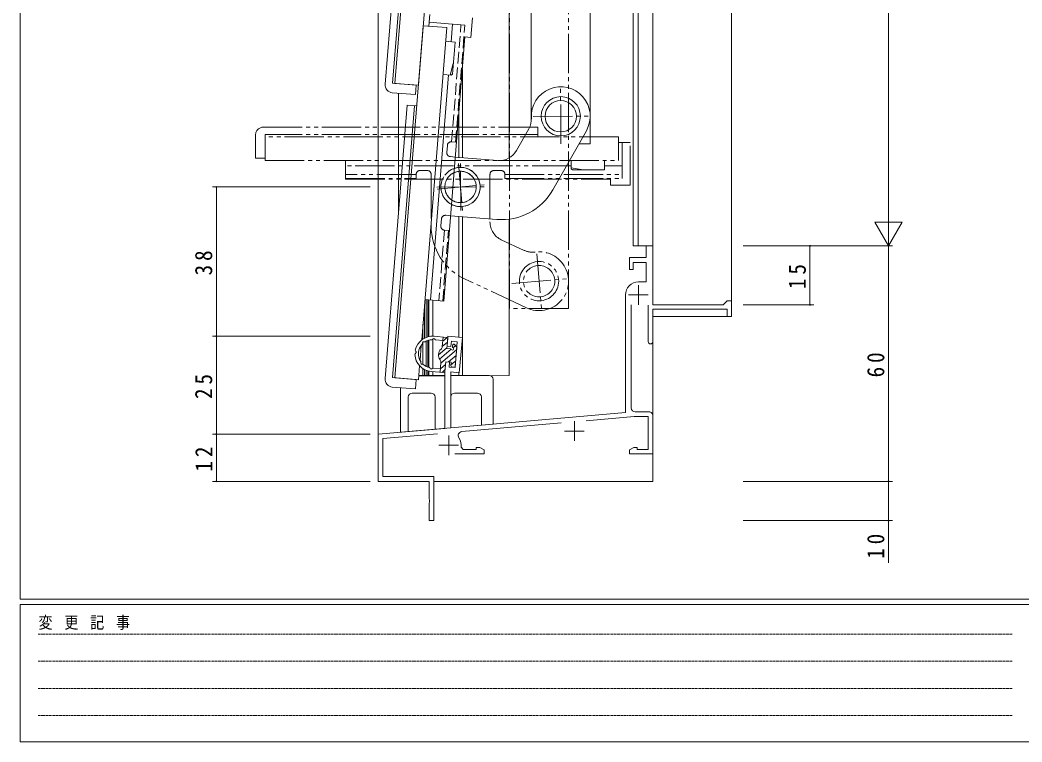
# Model space of a CAD drawing. Units: millimetres on the paper. Extents: x -397 to 397, y -282 to 282.
# Drawn here: x -393.9 to -138.7, y -282.1 to -98.2 of the extents above; entities that cross this region are included whole.
import ezdxf

# ---------------------------------------------------------------- set-up
doc = ezdxf.new("R2010")
doc.units = ezdxf.units.MM
for name, pattern in [('USER1', [0.375, 0.25, -0.125]), ('USER2', [13, 10, -1, 1, -1]), ('USER3', [15, 10, -1, 1, -1, 1, -1]), ('USER4', [4, 3, -1])]:
    doc.linetypes.add(name, pattern=pattern)
for name, color, linetype, lineweight in [('0-1_YKK_ZWAK', 7, 'Continuous', 18), ('0-3_YKK_11', 7, 'Continuous', 18), ('0-4_YKK_12', 2, 'Continuous', 18), ('0-5_YKK_13', 4, 'Continuous', 18), ('0-6_YKK_D', 6, 'Continuous', 18)]:
    doc.layers.add(name, color=color, linetype=linetype, lineweight=lineweight)
doc.styles.add('ＭＳ ゴシック', font='')
doc.styles.get('ＭＳ ゴシック').set_extended_font_data('MS Gothic')

msp = doc.modelspace()

# ---------------------------------------------------------------- linework, layer by layer
at = {"layer": '0-1_YKK_ZWAK'}
for p, q in [((-393.908, -245.7), (-393.908, 279.3)), ((376.092, -245.7), (-393.908, -245.7)), ((-393.908, -282.1), (-393.908, -247.1)), ((338.292, -247.1), (-393.908, -247.1)), ((-393.908, -282.1), (338.292, -282.1))]:
    msp.add_line(p, q, dxfattribs=at)
at = {"layer": '0-1_YKK_ZWAK', "linetype": 'USER1'}
for p, q in [((-389.31, -254.612), (-141.117, -254.612)), ((-389.31, -261.541), (-141.117, -261.541)), ((-389.31, -268.47), (-141.117, -268.47)), ((-389.31, -275.398), (-141.117, -275.398))]:
    msp.add_line(p, q, dxfattribs=at)
at = {"layer": '0-3_YKK_11'}
for p, q in [((-234.408, -155.7), (-232.708, -155.7)), ((-234.408, -158.7), (-234.408, -155.7)), ((-232.708, -155.7), (-232.708, -170.7)), ((-238.708, -158.7), (-234.408, -158.7)), ((-238.708, -161.7), (-238.708, -158.7)), ((-237.708, -159.9), (-237.708, -161.7)), ((-234.408, -159.9), (-237.708, -159.9)), ((-234.408, -164.9), (-234.408, -159.9)), ((-237.708, -161.7), (-238.708, -161.7)), ((-236.408, -164.9), (-234.408, -164.9)), ((-236.408, -165.7), (-236.408, -170.7)), ((-239.708, -198.188), (-239.708, -168.2)), ((-238.908, -168.2), (-233.908, -168.2)), ((-238.208, -170.765), (-238.208, -197)), ((-233.908, -180.1), (-233.908, -170.8)), ((-232.708, -170.7), (-214.808, -170.7)), ((-214.808, -170.7), (-213.808, -169.7)), ((-213.808, -169.7), (-212.708, -169.7)), ((-212.708, -169.7), (-212.708, -173.7)), ((-232.708, -171.8), (-232.708, -180.1)), ((-213.808, -171.8), (-232.708, -171.8)), ((-213.808, -173.7), (-213.808, -171.8)), ((-212.708, -173.7), (-213.808, -173.7)), ((-285.142, -181.225), (-284.924, -178.734)), ((-284.924, -178.734), (-281.238, -179.057)), ((-284.032, -180.017), (-284.146, -181.312)), ((-282.538, -180.148), (-284.032, -180.017)), ((-283.113, -186.722), (-282.538, -180.148)), ((-281.238, -179.057), (-282.022, -188.022)), ((-284.146, -181.312), (-285.142, -181.225)), ((-285.708, -187.7), (-285.49, -185.21)), ((-285.49, -185.21), (-284.494, -185.297)), ((-284.494, -185.297), (-284.607, -186.592)), ((-285.708, -202.213), (-285.708, -187.7)), ((-284.607, -186.592), (-283.113, -186.722)), ((-284.208, -187.831), (-284.208, -202.082)), ((-282.022, -188.022), (-284.208, -187.831)), ((-284.208, -202.082), (-239.708, -198.188)), ((-237.208, -198), (-233.708, -198)), ((-232.708, -199), (-232.708, -208.7)), ((-256.1, -200.827), (-281.394, -203.04)), ((-252.708, -200.4), (-252.708, -205.4)), ((-237.504, -199.2), (-249.728, -200.27)), ((-233.908, -199.2), (-237.504, -199.2)), ((-233.908, -207.6), (-233.908, -199.2)), ((-302.708, -203.7), (-285.708, -202.213)), ((-302.708, -215.7), (-302.708, -203.7)), ((-287.547, -203.578), (-301.508, -204.8)), ((-284.708, -204), (-284.708, -209)), ((-255.208, -202.9), (-250.208, -202.9)), ((-301.508, -204.8), (-301.508, -214.5)), ((-287.208, -206.5), (-282.208, -206.5)), ((-275.708, -208.7), (-283.158, -208.7)), ((-281.551, -207.019), (-281.057, -207.6)), ((-281.057, -207.6), (-277.708, -207.6)), ((-277.708, -207.05), (-276.834, -207.05)), ((-277.708, -207.6), (-277.708, -207.05)), ((-276.834, -207.05), (-275.708, -207.7)), ((-275.708, -207.7), (-275.708, -208.7)), ((-238.708, -207.7), (-237.582, -207.05)), ((-238.708, -208.7), (-238.708, -207.7)), ((-232.708, -208.7), (-238.708, -208.7)), ((-237.582, -207.05), (-236.708, -207.05)), ((-236.708, -207.05), (-236.708, -207.6)), ((-236.708, -207.6), (-233.908, -207.6)), ((-289.708, -215.7), (-302.708, -215.7)), ((-301.508, -214.5), (-288.508, -214.5)), ((-289.708, -220.242), (-289.708, -215.7)), ((-288.508, -214.5), (-288.508, -225.7)), ((-289.588, -220.425), (-289.708, -220.242)), ((-289.708, -221.158), (-289.588, -220.975)), ((-289.708, -225.7), (-289.708, -221.158)), ((-289.588, -220.975), (-289.588, -220.425)), ((-288.508, -225.7), (-289.708, -225.7))]:
    msp.add_line(p, q, dxfattribs=at)
for centre, radius, start, end in [((-236.408, -168.2), 3.3, 89.99998, 180.00002), ((-233.308, -180.1), 0.6, 180.00145, 0), ((-237.208, -197), 1, 180.00002, 270), ((-233.708, -199), 1, 359.99912, 89.99998), ((-281.307, -204.036), 1, 95.00013, 215.91972), ((-284.708, -206.5), 3.2, 350.66679, 35.91895)]:
    msp.add_arc(centre, radius, start, end, dxfattribs=at)
at = {"layer": '0-4_YKK_12', "linetype": 'USER3'}
for p, q in [((-269.208, -171.7), (-269.208, 132.3)), ((-254.208, -171.7), (-254.208, 17.801)), ((-241.508, -127.948), (-331.508, -127.95)), ((-331.508, -127.95), (-331.508, -133.95)), ((-241.508, -133.948), (-241.508, -127.948)), ((-331.508, -133.95), (-241.508, -133.948)), ((-254.208, -171.7), (-269.208, -171.7))]:
    msp.add_line(p, q, dxfattribs=at)
at = {"layer": '0-4_YKK_12'}
for p, q in [((-302.708, -215.7), (-302.708, 17.804)), ((-269.308, -133.378), (-269.308, 17.799)), ((-263.688, -123.892), (-263.688, 17.799)), ((-248.688, -129.69), (-248.688, 17.801)), ((-237.708, 17.8), (-237.708, -155.699)), ((-236.508, 17.8), (-236.508, -155.699)), ((-232.708, 17.8), (-232.708, -155.699)), ((-212.708, 17.799), (-212.708, -173.7)), ((-291.204, -24.608), (-298.404, -114.319)), ((-292.423, -114.799), (-285.224, -25.088)), ((-291.204, -99.608), (-298.404, -189.319)), ((-291.611, -179.674), (-285.224, -100.088)), ((-285.224, -100.088), (-291.204, -99.608)), ((-281.25, -110.735), (-281.25, -133.313)), ((-298.404, -114.319), (-292.423, -114.799)), ((-297.508, -116.799), (-297.508, -146.937)), ((-282.167, -122.149), (-282.167, -133.239)), ((-248.688, -129.69), (-251.537, -129.69)), ((-282.167, -148.287), (-282.167, -179.076)), ((-281.25, -148.361), (-281.25, -188.801)), ((-269.308, -188.701), (-269.308, -148.991)), ((-237.708, -155.699), (-232.708, -155.699)), ((-232.708, -170.4), (-232.708, -155.699)), ((-290.878, -179.205), (-290.878, -170.647)), ((-290.478, -179.024), (-290.478, -169.49)), ((-290.078, -178.888), (-290.078, -169.522)), ((-289.778, -178.812), (-289.778, -169.546)), ((-288.808, -178.645), (-288.808, -169.624)), ((-291.278, -179.436), (-291.278, -175.631)), ((-212.708, -173.7), (-232.708, -173.7)), ((-232.708, -215.7), (-232.708, -173.7)), ((-292.027, -184.863), (-291.723, -181.07)), ((-291.278, -185.874), (-291.278, -180.176)), ((-290.478, -186.411), (-290.478, -180.011)), ((-290.078, -186.587), (-290.078, -179.835)), ((-289.778, -186.684), (-289.778, -179.738)), ((-288.808, -186.886), (-288.808, -179.519)), ((-292.423, -189.799), (-292.139, -186.259)), ((-292.343, -188.895), (-285.708, -188.839)), ((-291.278, -188.886), (-291.278, -186.986)), ((-290.878, -188.882), (-290.878, -187.217)), ((-290.478, -188.879), (-290.478, -187.398)), ((-290.078, -188.876), (-290.078, -187.534)), ((-289.778, -188.873), (-289.778, -187.61)), ((-288.808, -188.865), (-288.808, -187.73)), ((-284.208, -188.826), (-269.308, -188.701)), ((-282.167, -187.873), (-282.167, -188.801)), ((-298.404, -189.319), (-292.423, -189.799)), ((-232.708, -205.7), (-232.708, -204.1)), ((-290.008, -215.7), (-302.708, -215.7)), ((-297.708, -215.7), (-290.708, -215.7)), ((-232.708, -215.7), (-288.508, -215.7))]:
    msp.add_line(p, q, dxfattribs=at)
at = {"layer": '0-5_YKK_13'}
for p, q in [((-295.332, -44.842), (-300.928, -114.518)), ((-293.438, -44.994), (-299.002, -114.271)), ((-289.563, -96.73), (-289.804, -99.72)), ((-289.723, -98.724), (-283.743, -99.204)), ((-283.743, -99.204), (-284.103, -103.689)), ((-279.099, -102.587), (-278.698, -97.603)), ((-285.998, -169.75), (-280.594, -102.467)), ((-285.504, -103.577), (-283.106, -103.77)), ((-280.594, -102.467), (-279.099, -102.587)), ((-284.314, -112.2), (-283.546, -109.252)), ((-284.783, -112.162), (-289.387, -169.478)), ((-286.184, -112.05), (-284.086, -112.218)), ((-299.002, -114.271), (-293.021, -114.752)), ((-293.214, -117.144), (-293.021, -114.752)), ((-299.095, -116.672), (-293.214, -117.144)), ((-295.332, -119.842), (-300.928, -189.518)), ((-292.84, -120.043), (-295.332, -119.842)), ((-293.438, -119.994), (-299.002, -189.271)), ((-264.316, -125.867), (-267.471, -131.423)), ((-249.662, -126.389), (-258.2, -141.424)), ((-283.052, -133.068), (-272.219, -133.938)), ((-284.252, -148.02), (-272.445, -148.968)), ((-290.783, -169.365), (-285.998, -169.75)), ((-285.249, -179.007), (-288.437, -178.728)), ((-286.224, -179.825), (-287.997, -179.67)), ((-286.145, -178.929), (-286.36, -181.38)), ((-286.358, -181.358), (-285.058, -180.267)), ((-286.235, -179.949), (-285.145, -179.035)), ((-284.976, -179.332), (-285.194, -181.822)), ((-283.754, -181.427), (-283.721, -181.048)), ((-283.641, -181.689), (-282.98, -181.134)), ((-283.192, -180.881), (-282.738, -181.423)), ((-287.342, -183.489), (-285.181, -181.676)), ((-287.053, -184.552), (-284.079, -182.056)), ((-286.728, -185.585), (-282.719, -182.221)), ((-285.194, -181.822), (-284.317, -181.899)), ((-284.797, -185.27), (-282.843, -183.63)), ((-283.078, -186.324), (-282.669, -181.642)), ((-286.93, -187.894), (-286.715, -185.443)), ((-286.851, -186.994), (-285.551, -185.903)), ((-284.158, -186.039), (-282.966, -185.039)), ((-285.708, -188.701), (-292.335, -188.701)), ((-286.033, -187.973), (-289.221, -187.694)), ((-286.851, -186.998), (-288.625, -186.843)), ((-286.422, -187.939), (-285.674, -187.312)), ((-274.408, -188.701), (-284.208, -188.701)), ((-283.901, -186.553), (-283.403, -186.597)), ((-299.002, -189.271), (-293.021, -189.752)), ((-293.214, -192.144), (-293.021, -189.752)), ((-273.408, -189.701), (-273.408, -201.137)), ((-299.095, -191.672), (-293.214, -192.144)), ((-297.008, -191.839), (-297.008, -203.201)), ((-289.208, -193.201), (-294.008, -193.201)), ((-277.408, -193.201), (-283.208, -193.201)), ((-295.008, -194.201), (-295.008, -203.026)), ((-288.208, -194.201), (-288.208, -202.431)), ((-284.208, -194.201), (-284.208, -202.082)), ((-276.408, -194.201), (-276.408, -201.399)), ((-297.008, -203.201), (-273.408, -201.137))]:
    msp.add_line(p, q, dxfattribs=at)
at = {"layer": '0-5_YKK_13', "linetype": 'USER4'}
for p, q in [((-283.993, -129.18), (-281.6, -99.376)), ((-280.603, -99.456), (-283.743, -99.204)), ((-282.997, -129.26), (-280.603, -99.456)), ((-285.214, -131.891), (-285.07, -130.097)), ((-283.993, -129.18), (-282.997, -129.26)), ((-284.298, -132.968), (-283.052, -133.068)), ((-285.498, -147.92), (-284.252, -148.02)), ((-286.719, -150.631), (-286.575, -148.836)), ((-285.803, -151.708), (-287.244, -169.65)), ((-286.247, -169.73), (-284.806, -151.788)), ((-285.803, -151.708), (-284.806, -151.788))]:
    msp.add_line(p, q, dxfattribs=at)
at = {"layer": '0-5_YKK_13', "linetype": 'USER2'}
for p, q in [((-256.134, -129.685), (-256.234, -115.686)), ((-263.184, -122.735), (-249.184, -122.636)), ((-281.665, -146.7), (-281.751, -134.7)), ((-287.708, -140.743), (-275.708, -140.657))]:
    msp.add_line(p, q, dxfattribs=at)
at = {"layer": '0-5_YKK_13', "linetype": 'USER3'}
for p, q in [((-333.908, -127.45), (-333.908, -133.35)), ((-262.008, -125.45), (-331.908, -125.45)), ((-331.508, -127.35), (-331.508, -133.35)), ((-262.008, -127.35), (-331.508, -127.35)), ((-262.008, -127.95), (-262.008, -125.45)), ((-238.508, -129.35), (-241.508, -129.35)), ((-240.508, -129.35), (-240.508, -135.35)), ((-238.508, -140.25), (-238.508, -129.35)), ((-333.908, -133.35), (-331.508, -133.35)), ((-311.008, -133.95), (-311.008, -138.75)), ((-282.231, -134.723), (-281.185, -146.677)), ((-253.508, -133.948), (-253.508, -136.05)), ((-245.008, -133.948), (-245.008, -136.35)), ((-253.508, -135.35), (-311.008, -135.35)), ((-293.008, -137.5), (-311.008, -137.5)), ((-293.008, -137.5), (-293.008, -138.5)), ((-292.008, -136.5), (-290.208, -136.5)), ((-289.208, -137.5), (-289.208, -138.75)), ((-274.208, -137.5), (-274.208, -138.75)), ((-273.208, -136.5), (-271.408, -136.5)), ((-270.408, -137.5), (-240.508, -137.5)), ((-270.408, -137.5), (-270.408, -138.5)), ((-253.508, -135.821), (-250.508, -136.35)), ((-240.508, -135.35), (-245.008, -135.35)), ((-240.508, -138.5), (-240.508, -135.35)), ((-311.008, -138.5), (-293.008, -138.5)), ((-311.008, -138.75), (-243.508, -138.75)), ((-289.208, -138.75), (-289.208, -150.596)), ((-287.685, -141.223), (-275.731, -140.177)), ((-274.208, -138.75), (-274.208, -149.617)), ((-270.408, -138.5), (-240.508, -138.5)), ((-243.508, -138.75), (-243.508, -140.25)), ((-243.508, -140.25), (-238.508, -140.25)), ((-265.531, -156.849), (-271.321, -154.149)), ((-262.318, -157.727), (-261.098, -171.673)), ((-264.878, -171.497), (-280.547, -164.19)), ((-268.682, -165.31), (-254.735, -164.09))]:
    msp.add_line(p, q, dxfattribs=at)
at = {"layer": '0-5_YKK_13'}
for points in [[(-284.086, -112.218), (-283.763, -111.943), (-283.106, -103.77)], [(-285.708, -187.7), (-285.49, -185.21), (-284.096, -185.332), (-284.174, -186.228)]]:
    msp.add_lwpolyline(points, dxfattribs=at)
at = {"layer": '0-5_YKK_13', "linetype": 'USER3'}
msp.add_lwpolyline([(-253.508, -136.05), (-253.208, -136.35), (-245.008, -136.35)], dxfattribs=at)
at = {"layer": '0-5_YKK_13'}
for radius in [5, 4]:
    msp.add_circle((-256.184, -122.686), radius, dxfattribs=at)
at = {"layer": '0-5_YKK_13', "linetype": 'USER3'}
for radius in [5, 4]:
    msp.add_circle((-261.708, -164.7), radius, dxfattribs=at)
at = {"layer": '0-5_YKK_13'}
for centre, radius, start, end in [((-298.935, -114.678), 2, 175.4082, 265.4082), ((-256.184, -122.686), 7.5, 330.4082, 183.26808), ((-268.664, -123.398), 5, 330.4082, 3.26808), ((-271.819, -128.954), 5, 265.4082, 330.4082), ((-281.708, -140.7), 5, 242.4537, 108.3627), ((-281.708, -140.7), 4, 236.2318, 114.5846), ((-271.244, -134.016), 15, 265.4082, 330.4082), ((-288.829, -183.211), 4.5, 85, 168.14776), ((-288.829, -183.211), 3.6, 136.93484, 213.06516), ((-291.678, -180.548), 0.3, 316.93484, 13.03848), ((-291.094, -180.413), 0.3, 64.92744, 193.03848), ((-290.839, -179.869), 0.3, 244.92744, 301.03109), ((-288.829, -183.211), 3.6, 92.95188, 121.03109), ((-289.03, -179.316), 0.3, 272.95188, 329.05552), ((-288.515, -179.625), 0.3, 25, 149.05552), ((-287.971, -179.371), 0.3, 205, 265), ((-285.275, -179.306), 0.3, 355, 85), ((-283.422, -181.074), 0.3, 40, 175), ((-293.027, -183.347), 0.3, 118.36701, 181.85224), ((-288.829, -183.211), 4.5, 181.85224, 265), ((-292.939, -182.348), 0.3, 168.14776, 231.63299), ((-293.312, -182.819), 0.3, 298.36701, 51.63299), ((-285.342, -183.516), 2, 132.16657, 217.83343), ((-287.356, -181.292), 1, 312.16657, 355), ((-284.343, -182.198), 0.3, 25, 85), ((-283.799, -181.944), 0.3, 205, 55), ((-283.455, -181.453), 0.3, 175, 235), ((-282.967, -181.616), 0.3, 355, 40), ((-292.097, -185.339), 0.3, 336.96152, 33.06516), ((-291.545, -185.574), 0.3, 156.96152, 285.07256), ((-291.389, -186.153), 0.3, 48.96891, 105.07256), ((-288.829, -183.211), 3.6, 228.96891, 257.04812), ((-287.712, -185.356), 1, 355, 37.83343), ((-283.875, -186.254), 0.3, 175, 265), ((-289.703, -187.012), 0.3, 20.94448, 77.04812), ((-289.143, -186.797), 0.3, 200.94448, 325), ((-288.651, -187.141), 0.3, 85, 145), ((-286.007, -187.674), 0.3, 265, 355), ((-283.377, -186.298), 0.3, 265, 355), ((-274.408, -189.701), 1, 0, 90), ((-298.935, -189.678), 2, 175.4082, 265.4082), ((-294.008, -194.201), 1, 90, 180), ((-289.208, -194.201), 1, 0, 90), ((-283.208, -194.201), 1, 90, 180), ((-277.408, -194.201), 1, 0, 90)]:
    msp.add_arc(centre, radius, start, end, dxfattribs=at)
at = {"layer": '0-5_YKK_13', "linetype": 'USER3'}
for centre, radius, start, end in [((-331.908, -127.45), 2, 90, 180), ((-292.008, -137.5), 1, 90, 180), ((-290.208, -137.5), 1, 0, 90), ((-281.708, -140.7), 5, 22.9545, 157.0455), ((-281.708, -140.7), 4, 29.1764, 150.8236), ((-273.208, -137.5), 1, 90, 180), ((-271.408, -137.5), 1, 0, 90), ((-281.708, -140.7), 5, 157.0455, 22.9545), ((-281.708, -140.7), 4, 150.8236, 29.1764), ((-269.208, -149.617), 5, 180, 245), ((-274.208, -150.596), 15, 180, 245), ((-263.418, -152.317), 5, 245, 277.85988), ((-261.708, -164.7), 7.5, 245, 97.85988)]:
    msp.add_arc(centre, radius, start, end, dxfattribs=at)
at = {"layer": '0-5_YKK_13', "linetype": 'USER4'}
for centre, radius, start, end in [((-284.073, -130.177), 1, 85.4082, 175.4082), ((-284.217, -131.971), 1, 175.4082, 265.4082), ((-281.708, -140.7), 5, 108.3627, 242.4537), ((-281.708, -140.7), 4, 114.5846, 236.2318), ((-285.578, -148.917), 1, 85.4082, 175.4082), ((-285.723, -150.711), 1, 175.4082, 265.4082)]:
    msp.add_arc(centre, radius, start, end, dxfattribs=at)
at = {"layer": '0-6_YKK_D'}
for p, q in [((-172.708, -148.7), (-172.708, 187.3)), ((-232.708, -105.167), (-232.708, -93.858)), ((-304.708, -140.7), (-344.908, -140.7)), ((-343.908, -178.734), (-343.908, -140.7)), ((-172.708, -155.7), (-172.708, -143.576)), ((-169.208, -149.638), (-176.208, -149.638)), ((-172.708, -155.7), (-176.208, -149.638)), ((-172.708, -155.7), (-169.208, -149.638)), ((-209.708, -155.7), (-171.708, -155.7)), ((-209.708, -155.7), (-171.708, -155.7)), ((-209.708, -155.7), (-191.708, -155.7)), ((-192.708, -155.7), (-192.708, -170.7)), ((-172.708, -155.7), (-172.708, -215.7)), ((-209.708, -170.7), (-191.708, -170.7)), ((-304.708, -178.734), (-344.908, -178.734)), ((-304.708, -178.734), (-344.908, -178.734)), ((-343.908, -203.676), (-343.908, -178.734)), ((-304.708, -203.676), (-344.908, -203.676)), ((-304.708, -203.7), (-344.908, -203.7)), ((-343.908, -215.7), (-343.908, -203.7)), ((-304.708, -215.7), (-344.908, -215.7)), ((-209.708, -215.7), (-171.708, -215.7)), ((-209.708, -215.7), (-171.708, -215.7)), ((-172.708, -215.7), (-172.708, -225.7)), ((-209.708, -225.7), (-171.708, -225.7)), ((-172.708, -225.7), (-172.708, -236.44))]:
    msp.add_line(p, q, dxfattribs=at)
for centre, start, end in [((-343.908, -140.7), 90, 270), ((-343.908, -140.7), 270, 90), ((-192.708, -155.7), 90, 270), ((-192.708, -155.7), 270, 90), ((-192.708, -170.7), 90, 270), ((-192.708, -170.7), 270, 90), ((-343.908, -178.734), 90, 270), ((-343.908, -178.734), 90, 270), ((-343.908, -178.734), 270, 90), ((-343.908, -178.734), 270, 90), ((-343.908, -203.676), 90, 270), ((-343.908, -203.7), 90, 270), ((-343.908, -203.676), 270, 90), ((-343.908, -203.7), 270, 90), ((-343.908, -215.7), 90, 270), ((-343.908, -215.7), 270, 90), ((-172.708, -215.7), 90, 270), ((-172.708, -215.7), 90, 270), ((-172.708, -215.7), 270, 90), ((-172.708, -215.7), 270, 90), ((-172.708, -225.7), 90, 270), ((-172.708, -225.7), 270, 90)]:
    msp.add_arc(centre, 0.106, start, end, dxfattribs=at)

# ---------------------------------------------------------------- texts
at = {"layer": '0-1_YKK_ZWAK', "insert": (-389.194, -253.547), "char_height": 3.079, "attachment_point": 7, "style": 'ＭＳ ゴシック'}
msp.add_mtext('\\T1.23;\\W0.85;変\\~更\\~記\\~事', dxfattribs=at)
at = {"layer": '0-6_YKK_D', "color": 7, "char_height": 4.399, "attachment_point": 7, "rotation": 90, "style": 'ＭＳ ゴシック'}
for s, insert in [('\\T1.37;\\W0.9;38', (-344.908, -163.237)), ('\\T1.37;\\W0.9;15', (-193.708, -166.72)), ('\\T1.37;\\W0.9;60', (-173.708, -189.22)), ('\\T1.37;\\W0.9;25', (-344.908, -194.725)), ('\\T1.37;\\W0.9;12', (-344.908, -213.22)), ('\\T1.37;\\W0.9;10', (-173.708, -235.44))]:
    msp.add_mtext(s, dxfattribs=dict(at, insert=insert))

doc.saveas('drawing.dxf')
